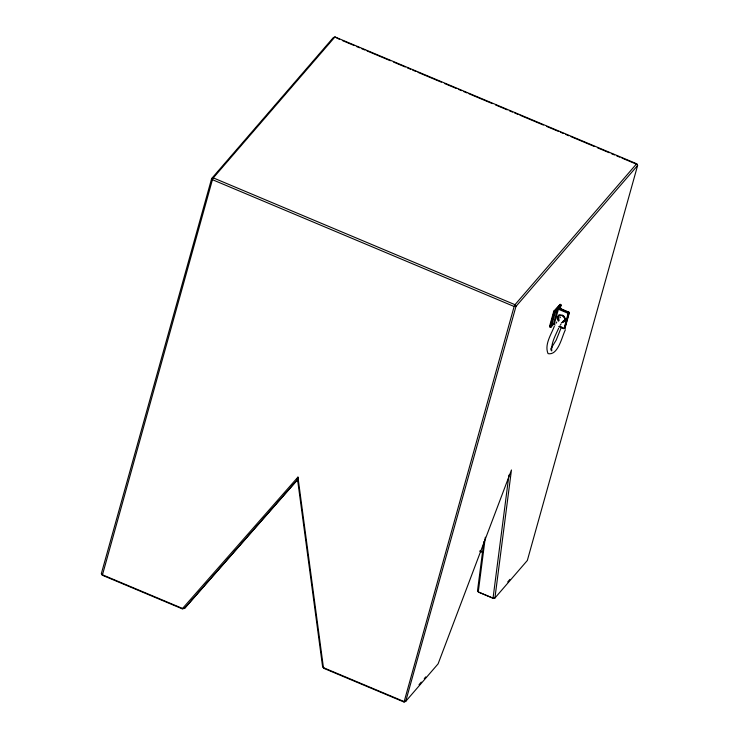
<?xml version="1.0" encoding="UTF-8"?>
<svg xmlns="http://www.w3.org/2000/svg" width="739" height="739" viewBox="0 0 739 739"><rect width="100%" height="100%" fill="white"/><g stroke="black" fill="none" stroke-linecap="round" stroke-linejoin="round"><path stroke-width="1.11" d="M485.329 537.225L478.262 591.93L493.042 598.137L494.918 598.027L511.453 469.976L438.107 663.844L405.683 701.403L404.048 702.05L324.153 668.472L322.564 666.467L297.826 481.606L297.946 477.108L182.237 608.825L102.351 575.247L101.382 573.51L211.659 178.533L333.317 37.597L334.952 36.95L636.649 163.753L637.618 165.49L527.341 560.467L494.918 598.027L493.486 598.433L478.706 592.216L477.523 590.72L483.879 541.558M508.94 475.057L493.042 598.137L493.486 598.433M559.081 326.638L564.005 328.707L564.688 328.439L568.919 313.299L568.513 312.569L557.677 308.015L553.419 324.393L551.174 326.998L549.973 327.054L549.567 326.315L553.797 311.184L560.217 304.265L561.132 305.207L559.931 309.53M554.185 324.366L553.169 324.153L554.185 324.366L558.407 309.235L557.677 308.015L554.629 311.886L550.481 327.266M559.903 307.969L560.725 304.477L558.047 307.59L569.289 312.874L565.058 328.014L563.922 328.467L559.053 326.416M565.03 326.444L567.45 317.798M568.051 315.627L568.873 312.144L558.047 307.59L559.22 308.292M561.067 327.904L556.171 340.152L550.712 348.937M565.418 329.733C561.852 336.605 558.268 355.708 548.042 353.648C544.255 344.697 551.118 334.638 554.333 326.305M182.237 608.825L184.501 608.446L296.422 481.015L297.946 477.108L323.442 667.668L403.854 701.468L405.683 701.403L515.961 306.436L637.618 165.49L636.649 163.753L514.991 304.69L514.132 306.491L404.048 702.05M564.374 328.282L564.735 327.525L565.058 328.014L564.005 328.707L568.152 313.327L568.873 312.144L569.289 312.874L568.152 313.327L558.407 309.235L557.64 309.253L555.395 311.858L551.174 326.998L549.567 326.315M558.684 328.134C555.562 335.303 551.063 342.924 551.719 350.933L550.989 349.695L551.525 350.184M555.996 323.312L556.809 321.982M560.338 325.142L561.15 323.811M558.896 307.812L561.132 305.207L559.534 304.533M419.031 684.693L421.276 682.088M424.269 678.614L425.766 676.878M507.721 581.944L509.965 579.339M296.293 481.043L184.501 608.446L182.57 608.465L102.158 574.665L101.382 573.51M559.829 317.844L560.559 317.059M339.395 39.315L334.952 36.95L213.294 177.887L212.435 179.688L102.351 575.247M342.582 40.654L354.267 45.569M356.392 46.465L359.579 47.804M361.704 48.691L364.89 50.03M367.015 50.926L390.386 60.746M393.573 62.085L405.258 67M407.383 67.896L410.57 69.235M412.695 70.122L415.881 71.461M418.006 72.357L441.377 82.186M444.564 83.525L456.249 88.431M458.374 89.327L461.561 90.666M463.686 91.562L466.872 92.902M468.997 93.788L492.368 103.617M495.555 104.956L507.24 109.862M509.365 110.758L512.552 112.097M514.677 112.993L517.863 114.333M519.988 115.219L543.359 125.048M546.546 126.387L558.231 131.293M560.356 132.189L563.543 133.528M565.668 134.424L568.854 135.764M570.979 136.65L594.35 146.479M597.537 147.818L609.222 152.724M611.347 153.62L614.534 154.959M616.659 155.855L619.845 157.195M621.97 158.081L636.842 164.335M559.451 326.213L562.407 327.451M553.169 324.153L555.137 324.984M480.101 550.851L483.251 552.181M479.759 551.211L482.909 552.532M296.422 481.015L297.826 481.606M322.564 666.467L324.153 668.472M477.523 590.72L478.706 592.216M560.301 304.505L554.121 311.664L549.973 327.054M564.956 319.313A3.556 2.956 40.8 0 1 562.795 321.336M558.961 319.451A3.556 2.956 40.8 0 1 559.839 315.183M562.324 315.137A3.556 2.956 40.8 0 1 563.136 315.535M563.866 316.116A3.556 2.956 40.8 0 1 564.439 316.837M564.827 317.65A3.556 2.956 40.8 0 1 565.002 318.491M559.174 320.597A3.556 2.956 40.8 0 1 559.238 315.738A3.556 2.956 40.8 0 1 564.226 317.53A3.556 2.956 40.8 0 1 562.425 321.761M558.573 321.197A4.166 3.464 40.8 0 1 558.924 315.359A4.166 3.464 40.8 0 1 564.781 318.241A4.166 3.464 40.8 0 1 561.4 322.583M564.864 320.837A4.166 3.464 40.8 0 1 563.201 321.622M558.425 315.655A4.166 3.464 40.8 0 1 558.98 314.934M551.673 346.859L551.516 347.967L551.673 346.859M213.294 177.887L211.659 178.533L212.435 179.688L514.132 306.491L515.961 306.436L514.991 304.69L213.294 177.887M554.481 310.916L553.797 311.184L554.121 311.664L555.395 311.858L554.481 310.916"/></g></svg>
